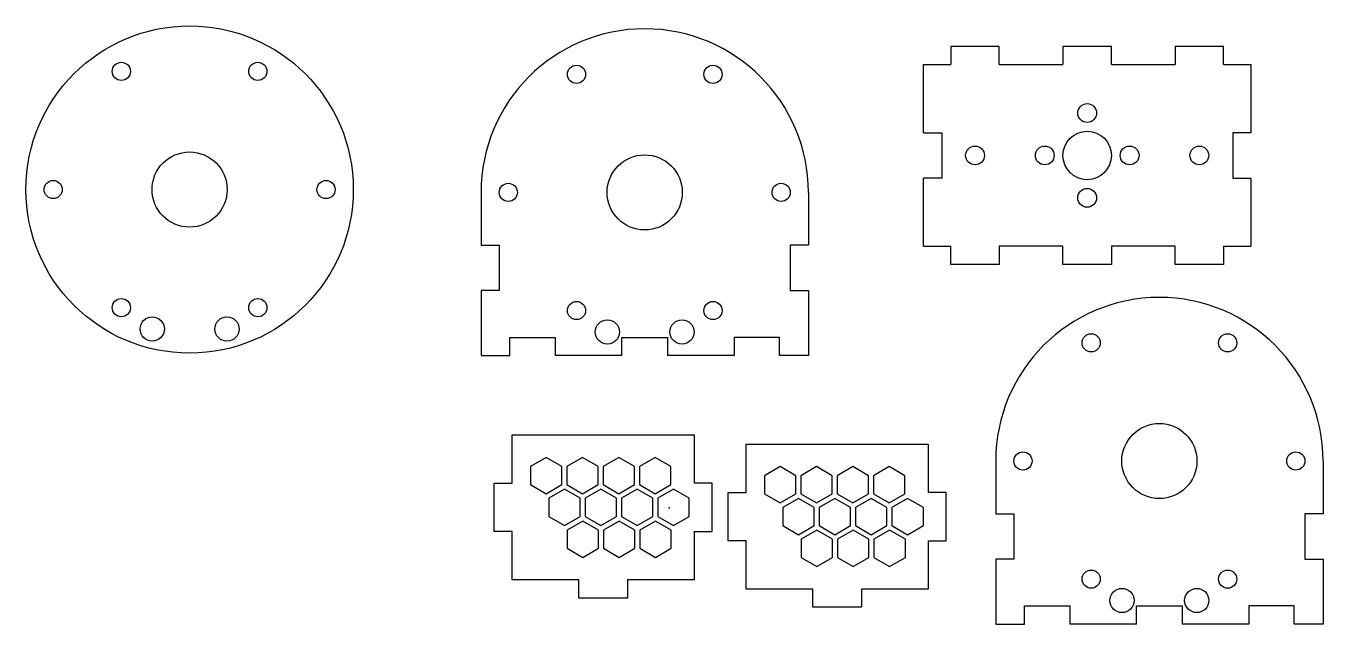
# Model space of a CAD drawing. Header units: millimetres. Extents: x 3151 to 3365, y 1653 to 1752.
import ezdxf

# ---------------------------------------------------------------- set-up
doc = ezdxf.new("R2010")
doc.units = ezdxf.units.MM

msp = doc.modelspace()

# ---------------------------------------------------------------- linework, layer by layer
at = {"color": 7}
for p, q in [((3298.68, 1745.45), (3303.18, 1745.45)), ((3348.18, 1745.45), (3352.68, 1745.45)), ((3225.68, 1724.35), (3225.68, 1715.64)), ((3279.68, 1724.35), (3279.68, 1715.64)), ((3298.68, 1715.45), (3303.18, 1715.45)), ((3348.18, 1715.45), (3352.68, 1715.45)), ((3225.68, 1708.14), (3225.68, 1697.43)), ((3279.68, 1708.14), (3279.68, 1697.43)), ((3225.68, 1697.43), (3230.43, 1697.43)), ((3279.68, 1697.43), (3274.93, 1697.43)), ((3241.82, 1684.32), (3249.82, 1684.32)), ((3280.43, 1682.8), (3288.43, 1682.8)), ((3310.59, 1680.02), (3310.59, 1671.32)), ((3364.59, 1680.02), (3364.59, 1671.32)), ((3310.59, 1663.82), (3310.59, 1653.11)), ((3364.59, 1663.82), (3364.59, 1653.11)), ((3310.59, 1653.11), (3315.34, 1653.11)), ((3364.59, 1653.11), (3359.84, 1653.11))]:
    msp.add_line(p, q, dxfattribs=at)
for points in [[(3311.18, 1745.45), (3311.18, 1748.45), (3303.18, 1748.45), (3303.18, 1745.45)], [(3329.68, 1745.45), (3329.68, 1748.45), (3321.68, 1748.45), (3321.68, 1745.45)], [(3348.18, 1745.45), (3348.18, 1748.45), (3340.18, 1748.45), (3340.18, 1745.45)], [(3298.68, 1734.2), (3298.68, 1745.45)], [(3311.18, 1745.45), (3321.68, 1745.45)], [(3329.68, 1745.45), (3340.18, 1745.45)], [(3352.68, 1745.45), (3352.68, 1734.2)], [(3298.68, 1734.2), (3301.68, 1734.2), (3301.68, 1726.7), (3298.68, 1726.7)], [(3352.68, 1734.2), (3349.68, 1734.2), (3349.68, 1726.7), (3352.68, 1726.7)], [(3298.68, 1715.45), (3298.68, 1726.7)], [(3352.68, 1726.7), (3352.68, 1715.45)], [(3225.68, 1715.64), (3228.68, 1715.64), (3228.68, 1708.14), (3225.68, 1708.14)], [(3279.68, 1715.64), (3276.68, 1715.64), (3276.68, 1708.14), (3279.68, 1708.14)], [(3311.18, 1715.45), (3311.18, 1712.45), (3303.18, 1712.45), (3303.18, 1715.45)], [(3321.68, 1715.45), (3311.18, 1715.45)], [(3329.68, 1715.45), (3329.68, 1712.45), (3321.68, 1712.45), (3321.68, 1715.45)], [(3340.18, 1715.45), (3329.68, 1715.45)], [(3348.18, 1715.45), (3348.18, 1712.45), (3340.18, 1712.45), (3340.18, 1715.45)], [(3230.43, 1697.43), (3230.43, 1700.43), (3237.93, 1700.43), (3237.93, 1697.43)], [(3248.93, 1697.43), (3248.93, 1700.43), (3256.43, 1700.43), (3256.43, 1697.43)], [(3274.93, 1697.43), (3274.93, 1700.43), (3267.43, 1700.43), (3267.43, 1697.43)], [(3230.82, 1676.37), (3230.82, 1684.32), (3241.82, 1684.32)], [(3249.82, 1684.32), (3260.82, 1684.32), (3260.82, 1676.37)], [(3269.43, 1674.85), (3269.43, 1682.8), (3280.43, 1682.8)], [(3288.43, 1682.8), (3299.43, 1682.8), (3299.43, 1674.85)], [(3230.82, 1668.37), (3227.82, 1668.37), (3227.82, 1676.37), (3230.82, 1676.37)], [(3260.82, 1668.37), (3263.82, 1668.37), (3263.82, 1676.37), (3260.82, 1676.37)], [(3269.43, 1666.85), (3266.43, 1666.85), (3266.43, 1674.85), (3269.43, 1674.85)], [(3299.43, 1666.85), (3302.43, 1666.85), (3302.43, 1674.85), (3299.43, 1674.85)], [(3310.59, 1671.32), (3313.59, 1671.32), (3313.59, 1663.82), (3310.59, 1663.82)], [(3364.59, 1671.32), (3361.59, 1671.32), (3361.59, 1663.82), (3364.59, 1663.82)], [(3241.82, 1660.41), (3230.82, 1660.41), (3230.82, 1668.37)], [(3260.82, 1668.37), (3260.82, 1660.41), (3249.82, 1660.41)], [(3280.43, 1658.89), (3269.43, 1658.89), (3269.43, 1666.85)], [(3299.43, 1666.85), (3299.43, 1658.89), (3288.43, 1658.89)], [(3249.82, 1660.41), (3249.82, 1657.41), (3241.82, 1657.41), (3241.82, 1660.41)], [(3288.43, 1658.89), (3288.43, 1655.89), (3280.43, 1655.89), (3280.43, 1658.89)], [(3315.34, 1653.11), (3315.34, 1656.11), (3322.84, 1656.11), (3322.84, 1653.11)], [(3333.84, 1653.11), (3333.84, 1656.11), (3341.34, 1656.11), (3341.34, 1653.11)], [(3359.84, 1653.11), (3359.84, 1656.11), (3352.34, 1656.11), (3352.34, 1653.11)]]:
    msp.add_lwpolyline(points, dxfattribs=at)
for points in [[(3248.93, 1697.43), (3237.93, 1697.43)], [(3267.43, 1697.43), (3256.43, 1697.43)], [(3333.84, 1653.11), (3322.84, 1653.11)], [(3352.34, 1653.11), (3341.34, 1653.11)]]:
    msp.add_lwpolyline(points)
for points in [[(3233.82, 1676.12), (3236.41, 1674.62), (3239.01, 1676.12), (3239.01, 1679.12), (3236.41, 1680.62), (3233.82, 1679.12)], [(3239.82, 1676.12), (3242.41, 1674.62), (3245.01, 1676.12), (3245.01, 1679.12), (3242.41, 1680.62), (3239.82, 1679.12)], [(3245.82, 1676.12), (3248.41, 1674.62), (3251.01, 1676.12), (3251.01, 1679.12), (3248.41, 1680.62), (3245.82, 1679.12)], [(3251.82, 1676.12), (3254.41, 1674.62), (3257.01, 1676.12), (3257.01, 1679.12), (3254.41, 1680.62), (3251.82, 1679.12)], [(3272.42, 1674.6), (3275.02, 1673.1), (3277.62, 1674.6), (3277.62, 1677.6), (3275.02, 1679.1), (3272.42, 1677.6)], [(3278.42, 1674.6), (3281.02, 1673.1), (3283.62, 1674.6), (3283.62, 1677.6), (3281.02, 1679.1), (3278.42, 1677.6)], [(3284.42, 1674.6), (3287.02, 1673.1), (3289.62, 1674.6), (3289.62, 1677.6), (3287.02, 1679.1), (3284.42, 1677.6)], [(3290.42, 1674.6), (3293.02, 1673.1), (3295.62, 1674.6), (3295.62, 1677.6), (3293.02, 1679.1), (3290.42, 1677.6)], [(3236.85, 1670.87), (3239.45, 1669.37), (3242.04, 1670.87), (3242.04, 1673.87), (3239.45, 1675.37), (3236.85, 1673.87)], [(3242.85, 1670.87), (3245.45, 1669.37), (3248.04, 1670.87), (3248.04, 1673.87), (3245.45, 1675.37), (3242.85, 1673.87)], [(3248.85, 1670.87), (3251.45, 1669.37), (3254.04, 1670.87), (3254.04, 1673.87), (3251.45, 1675.37), (3248.85, 1673.87)], [(3254.85, 1670.87), (3257.45, 1669.37), (3260.04, 1670.87), (3260.04, 1673.87), (3257.45, 1675.37), (3254.85, 1673.87)], [(3275.46, 1669.35), (3278.05, 1667.85), (3280.65, 1669.35), (3280.65, 1672.35), (3278.05, 1673.85), (3275.46, 1672.35)], [(3281.46, 1669.35), (3284.05, 1667.85), (3286.65, 1669.35), (3286.65, 1672.35), (3284.05, 1673.85), (3281.46, 1672.35)], [(3287.46, 1669.35), (3290.05, 1667.85), (3292.65, 1669.35), (3292.65, 1672.35), (3290.05, 1673.85), (3287.46, 1672.35)], [(3293.46, 1669.35), (3296.05, 1667.85), (3298.65, 1669.35), (3298.65, 1672.35), (3296.05, 1673.85), (3293.46, 1672.35)], [(3239.88, 1665.62), (3242.48, 1664.12), (3245.07, 1665.62), (3245.07, 1668.62), (3242.48, 1670.12), (3239.88, 1668.62)], [(3245.88, 1665.62), (3248.48, 1664.12), (3251.07, 1665.62), (3251.07, 1668.62), (3248.48, 1670.12), (3245.88, 1668.62)], [(3251.88, 1665.62), (3254.48, 1664.12), (3257.07, 1665.62), (3257.07, 1668.62), (3254.48, 1670.12), (3251.88, 1668.62)], [(3278.49, 1664.1), (3281.08, 1662.6), (3283.68, 1664.1), (3283.68, 1667.1), (3281.08, 1668.6), (3278.49, 1667.1)], [(3284.49, 1664.1), (3287.08, 1662.6), (3289.68, 1664.1), (3289.68, 1667.1), (3287.08, 1668.6), (3284.49, 1667.1)], [(3290.49, 1664.1), (3293.08, 1662.6), (3295.68, 1664.1), (3295.68, 1667.1), (3293.08, 1668.6), (3290.49, 1667.1)]]:
    msp.add_lwpolyline(points, close=True, dxfattribs=at)
for centre, radius in [((3177.6, 1724.82), 27), ((3166.34, 1744.32), 1.5), ((3188.85, 1744.32), 1.5), ((3241.43, 1743.84), 1.5), ((3263.94, 1743.84), 1.5), ((3177.6, 1724.82), 6.2), ((3252.68, 1724.35), 6.2), ((3155.09, 1724.82), 1.5), ((3200.11, 1724.82), 1.5), ((3230.17, 1724.35), 1.5), ((3275.19, 1724.35), 1.5), ((3166.34, 1705.33), 1.5), ((3188.85, 1705.33), 1.5), ((3241.43, 1704.85), 1.5), ((3241.43, 1704.85), 1.5), ((3263.94, 1704.85), 1.5), ((3263.94, 1704.85), 1.5), ((3171.43, 1701.8), 2), ((3183.76, 1701.8), 2), ((3246.52, 1701.32), 2), ((3258.84, 1701.32), 2), ((3326.34, 1699.52), 1.5), ((3348.85, 1699.52), 1.5), ((3337.59, 1680.02), 6.2), ((3315.08, 1680.02), 1.5), ((3360.1, 1680.02), 1.5), ((3326.34, 1660.53), 1.5), ((3326.34, 1660.53), 1.5), ((3348.85, 1660.53), 1.5), ((3348.85, 1660.53), 1.5), ((3331.43, 1657), 2), ((3343.76, 1657), 2)]:
    msp.add_circle(centre, radius)
for centre, radius in [((3325.68, 1737.45), 1.55), ((3325.68, 1730.45), 4), ((3307.18, 1730.45), 1.55), ((3318.68, 1730.45), 1.55), ((3332.68, 1730.45), 1.55), ((3344.18, 1730.45), 1.55), ((3325.68, 1723.45), 1.55)]:
    msp.add_circle(centre, radius, dxfattribs=at)
for centre in [(3252.68, 1724.35), (3337.59, 1680.02)]:
    msp.add_arc(centre, 27, 0, 180)
msp.add_point((3256.71, 1672.31), dxfattribs=at)

doc.saveas('drawing.dxf')
